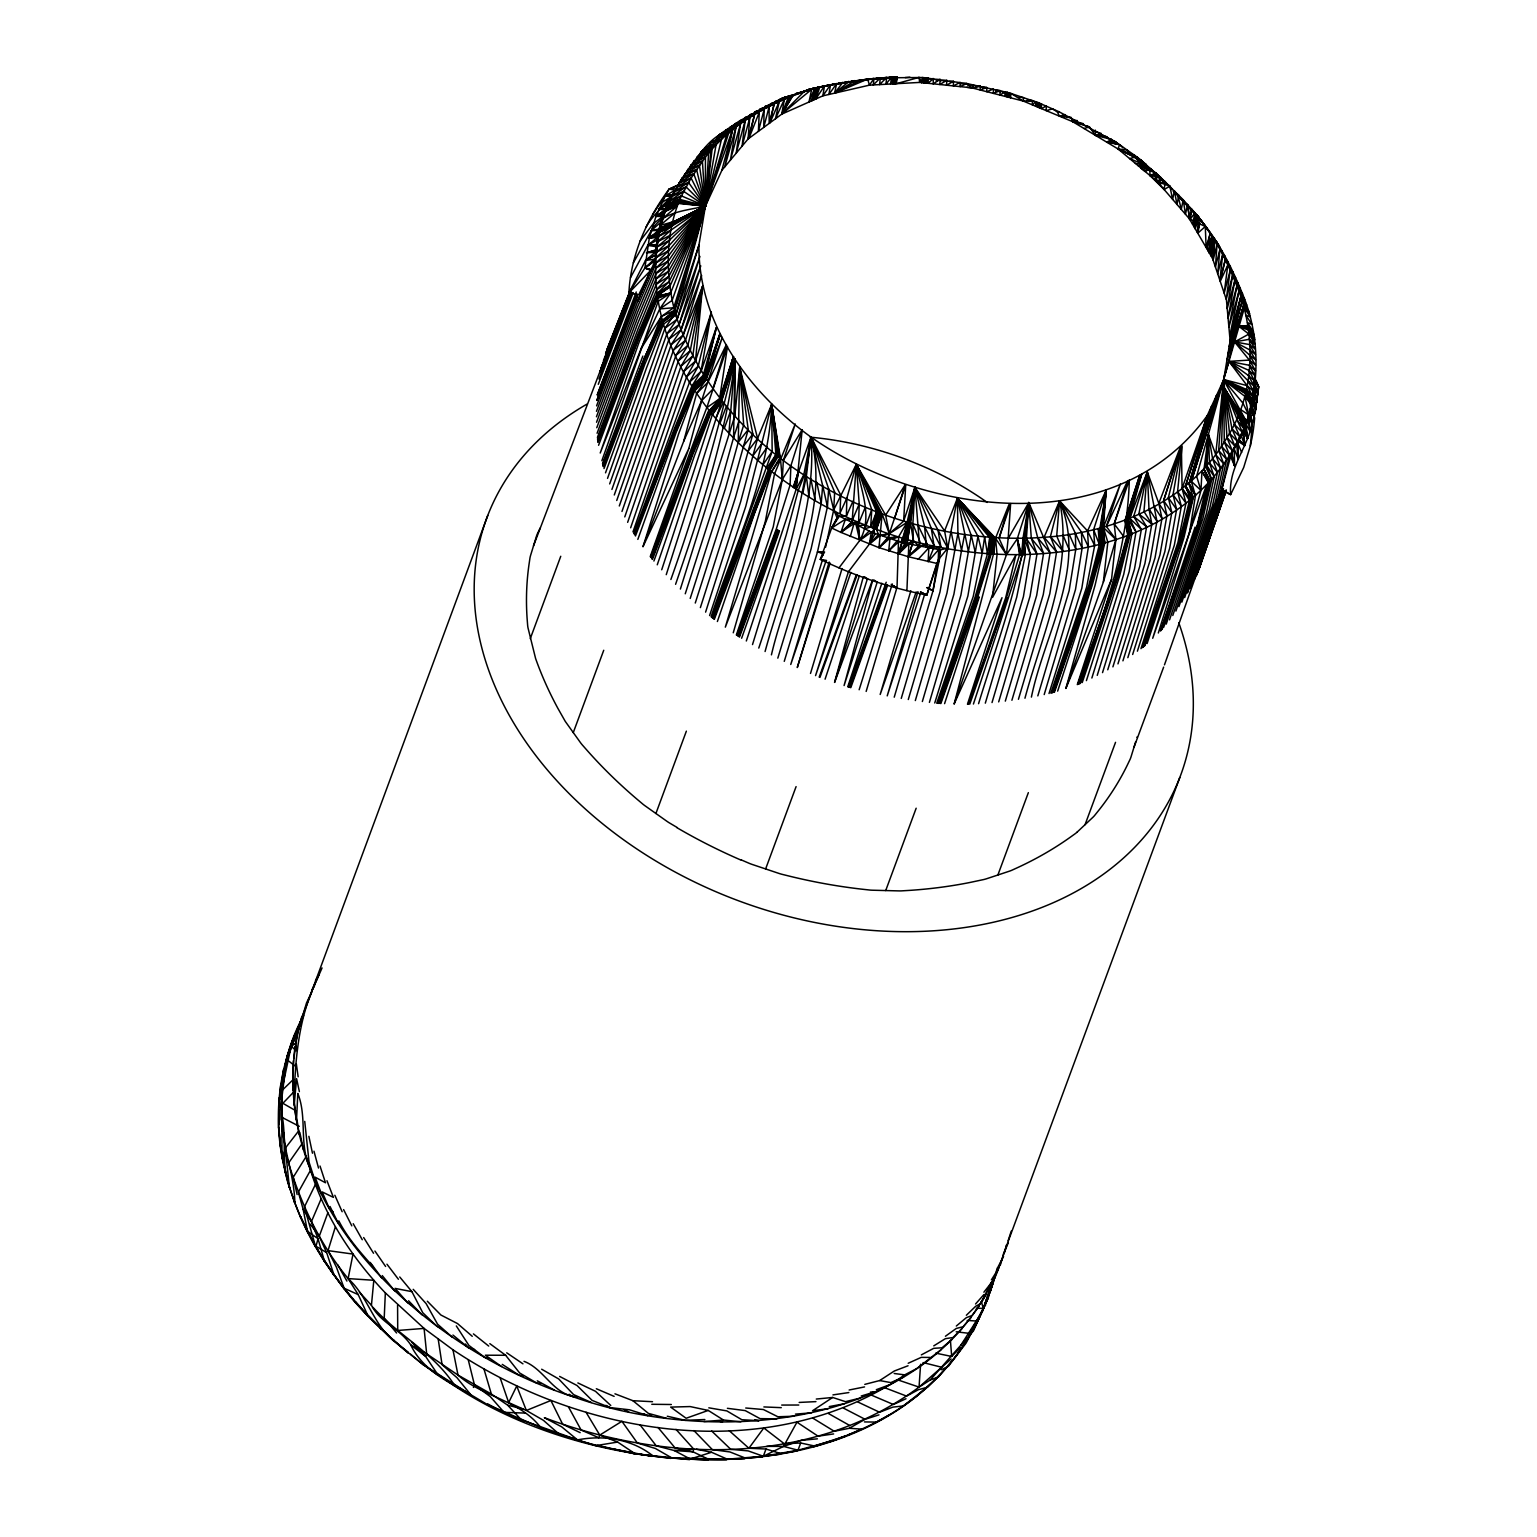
<?xml version="1.0" encoding="UTF-8"?>
<svg xmlns="http://www.w3.org/2000/svg" width="1537" height="1537" viewBox="0 0 1537 1537"><rect width="100%" height="100%" fill="white"/><g stroke="black" fill="none" stroke-linecap="round" stroke-linejoin="round"><path stroke-width="1.5" d="M1173.327 191.049L1178.841 195.237L1176.977 204.421L1174.383 190.684L1173.327 191.049L1202.434 222.289L1183.24 199.848L1160.493 177.274L1138.206 157.888L1116.093 142.211L1058.859 111.682L1038.051 102.576L1009.502 92.969L966.811 83.536L922.546 77.503L880.355 77.868L830.518 84.766L824.466 86.014L815.667 99.06L818.164 87.378C775.493 99.636 733.283 121.596 705.445 156.966L705.406 206.131L698.912 245.248L677.164 319.196L666.904 333.779L611.918 489.458M295.104 1043.7L291.146 1046.294L281.751 1090.713L281.982 1156.9L289.763 1188.235C280.944 1165.699 286.458 1141.069 282.481 1117.63C278.235 1088.83 285.824 1059.723 295.796 1032.845C276.449 1076.822 273.452 1126.986 285.632 1173.307L279.792 1141.991L282.443 1158.398L285.901 1147.351L298.562 1131.059M1195.229 228.859L1198.457 216.986C1217.515 240.521 1230.445 268.322 1240.897 296.545L1230.138 340.811L1223.644 379.927L1246.584 421.753C1190.157 565.462 1000.184 577.528 874.976 528.766C748.999 483.252 614.55 349.245 667.577 204.69L681.448 195.91L691.112 178.1L705.445 156.966L694.09 160.924L679.316 182.73L664.791 210.531L657.586 234.066L655.127 260.541L637.586 301.655L596.471 411.301M607.538 478.372L646.443 368.092L663.446 324.173L675.742 315.162C665.214 276.564 664.599 232.894 681.448 195.91L705.406 206.131L675.742 315.162C725.56 463.847 893.554 548.248 1044.084 537.297C1114.959 532.782 1190.368 501.485 1226.949 437.622C1253.654 396.412 1255.614 342.405 1240.897 296.545L1229.715 336.142L1238.976 291.261L1242.588 294.067C1258.957 333.068 1259.917 378.313 1247.717 418.583L1250.119 431.474C1243.183 452.781 1228.678 470.918 1230.637 494.645L1221.588 490.245L1230.599 456.489C1237.765 437.757 1260.09 412.992 1245.854 393.261L1223.644 379.927L1207.198 415.701L1182.087 488.516L1185.968 503.06L1177.899 542.599L1142.298 647.711M680.372 589.074L734.82 415.874L734.993 359.235L733.572 437.565L720.738 483.483L685.252 593.782M765.08 651.515C784.158 581.274 817.069 511.648 811.036 437.123C749.441 392.627 698.221 324.134 698.912 245.248L675.742 315.162M1122.836 147.706L1119.628 144.689L1106.698 142.134L1111.693 139.502L1095.381 135.333L1095.401 130.165M690.209 598.431L725.579 488.151L738.26 442.214L739.72 367.324L757.568 438.448L740.603 501.888L705.598 612.129M825.58 547.268L833.707 509.881L856.301 464.347L859.221 504.04L852.785 519.083L845.408 519.218L840.931 532.378L878.972 547.652L888.77 537.777L889.327 533.627L885.619 515.126L856.301 464.347L852.055 522.542L840.931 532.378L831.671 528.017L838.395 515.663L833.707 509.881L828.654 488.824L811.036 437.123C924.544 516.624 1116.189 541.6 1207.198 415.701L1185.488 486.115L1190.772 499.659L1179.897 541.158L1143.49 646.789M1000.184 1265.547L1003.603 1254.307C945.658 1426.797 721.794 1449.698 572.821 1396.672C418.506 1346.931 252.471 1193.615 301.886 1016.341M279.369 1132.961L280.253 1143.528L278.562 1127.159L279.081 1097.937L279.542 1099.589L280.406 1092.461M883.218 535.913L889.327 533.627L903.641 521.158L914.938 487.344L947.753 548.133L940.433 549.862L902.911 542.849L872.036 532.436L838.395 515.663L831.671 528.017L820.355 559.372C854.13 575.722 889.981 587.787 926.773 595.069L938.646 559.334L947.753 548.133L957.397 498.257L993.344 538.104L991.192 554.223L977.763 597.009L938.569 703.408L976.245 596.894L989.386 554.069L989.713 537.719L957.397 498.257L944.583 530.937L947.753 548.133L939.972 591.995L908.29 699.527M997.186 1268.044C938.05 1502.648 619.661 1496.077 454.26 1385.74L454.28 1384.895C433.53 1352.867 398.217 1335.269 372.972 1307.334M845.408 519.218L831.671 528.017L839.356 516.163L846.387 516.086L846.849 498.161L856.301 464.347L882.123 513.954L889.327 533.627L887.906 537.489L878.972 547.652L908.329 556.74L938.089 563.714L940.433 549.862L938.089 563.714L938.627 549.574L940.875 546.845L937.916 529.612M949.347 81.519L953.478 81.307L953.343 85.899L960.145 82.383L960.125 86.61L966.811 83.536L971.634 87.801L1023.315 101.077L1072.749 121.711L1089.426 126.899L1095.381 135.333L1107.236 136.889L1098.667 133.988M1184.662 597.586L1218.457 496.451L1226.66 459.429L1221.512 446.23L1223.644 379.927L1246.296 391.166L1252.501 400.83L1250.561 409.303L1254.211 416.969L1250.119 431.474L1246.007 424.154L1246.584 421.753L1224.586 388.534L1231.982 428.823L1237.458 441.465L1238.246 459.14L1234.211 448.862L1237.458 441.465L1229.523 433.242L1223.644 379.927L1246.219 391.628L1252.232 402.598L1250.695 408.804M1026.812 100.366L1035.938 101.788L1032.288 104.823L1032.461 100.616L1023.315 101.077L1023.45 97.599L1019.242 97.177M978.569 703.677C998.743 637.375 1024.545 572.206 1028.791 502.58L1050.098 552.724L1043.239 594.685L1011.903 700.257M906.907 590.65L908.828 544.002L913.381 540.851L912.882 523.906L914.938 487.344L944.583 530.937M922.354 701.525L953.92 594.147L961.528 550.419L957.916 533.339L957.397 498.257L994.074 538.142L993.44 554.357L954.17 703.888L1002.009 597.682L967.465 704.234M736.338 634.954L773.245 526.864L782.295 479.525L783.351 460.37L802.18 429.745L790.902 465.711L790.076 485.039L776.3 529.016L736.991 635.396M931.268 528.209L933.996 545.481L928.867 547.748L928.137 561.62L933.439 548.632L940.875 546.845L931.268 528.209L914.938 487.344L907.118 522.33L898.626 536.759L897.012 588.095L893.304 585.943M940.471 80.673L946.792 80.327L946.581 85.207L953.478 81.307M1035.938 101.788L1035.535 106.168L1036.649 102.038L1036.303 106.495L1038.051 102.576L1037.667 107.052L1038.762 102.845L1038.359 107.34L1039.723 103.248L1039.377 107.782L1041.51 104.016L1041.298 108.57L1046.313 106.091L1046.197 110.626L1052.595 108.858L1057.398 111.99L1059.473 116.159L1071.212 117.561L1072.749 121.711L1118.014 148.935L1142.106 161.058L1143.835 163.767M307.093 1158.033C320.138 1209.139 349.226 1254.96 385.345 1292.905L384.212 1318.093L396.584 1333.002M1169.561 619.834L1202.952 518.276L1211.694 479.736L1207.006 465.922L1208.447 434.702L1220.647 468.093L1212.578 505.327L1178.937 606.635M279.004 1109.945L278.965 1124.546M283.711 1132.442L289.321 1186.833L294.854 1203.125C294.22 1169.177 277.717 1137.073 282.251 1102.951C280.983 1073.306 288.264 1044.449 302.117 1018.224M293.24 1060.972L292.722 1090.156M1161.741 629.651L1198.111 524.194L1209.023 482.829L1201.953 471.263L1200.973 490.437L1189.542 532.321L1158.322 632.994M1251.925 402.444L1253.058 396.853L1246.565 389.457L1223.702 379.543L1244.355 308.015L1249.6 313.875L1243.74 305.191L1224.086 377.314L1228.947 361.387L1248.793 370.359L1254.807 381.118L1253.731 387.19L1257.074 402.098C1254.788 400.369 1250.119 362.674 1258.669 386.901L1254.211 416.969L1250.177 410.533L1250.811 407.977L1248.774 415.105L1244.912 396.373L1223.644 379.927L1191.29 481.292L1195.459 495.606L1189.542 532.321L1152.712 638.278L1183.951 537.566L1193.327 497.585L1188.773 483.598L1195.459 495.606L1189.215 483.214L1211.54 406.248L1185.488 486.115L1191.463 499.141L1180.378 540.774M903.641 521.158L905.716 484.981L889.327 533.627L880.49 535.126L869.327 544.156L848.443 571.802M926.446 79.232L933.439 78.598L933.132 83.824L940.125 79.424L939.837 84.516L946.792 80.327M689.844 169.301L697.356 156.716L708.615 152.893L705.406 206.131L674.609 311.723L662.274 320.599L643.619 359.658L602.831 464.923M908.828 544.002L898.492 553.935L904.928 543.329L914.938 487.344L924.602 526.711L926.523 547.364L933.996 545.481L924.602 526.711M720.795 133.623L732.573 129.627L705.406 206.131L668.941 250.493L656.184 262.75L650.766 270.339L638.72 294.797L628.902 292.856L644.887 268.014L649.344 237.947L658.528 230.473L664.983 211.53L678.028 203.441L705.406 206.131L721.852 170.357L732.573 129.627C715.32 133.085 702.601 148.436 694.167 162.98M871.767 509.65L864.812 528.786L870.672 526.999L871.767 509.65L856.301 464.347L881.412 513.704L876.436 529.304L878.53 534.569L869.327 544.156L871.345 532.148L859.759 540.448L838.971 567.883M1079.819 683.658L1116.573 577.605L1128.331 535.376L1125.641 520.063L1139.762 475.279L1125.026 520.274L1127.716 535.606L1115.958 577.854L1077.937 684.388C1102.567 618.22 1127.562 551.264 1129.311 479.928L1114.191 523.867L1115.9 539.525L1111.52 579.372L1077.283 684.618M992.018 702.563L1023.411 596.721L1030.386 554.492L1026.428 538.68L1028.791 502.58L1008.157 538.565L1006.466 554.703L954.17 703.888M784.254 661.352L817.453 552.033L827.444 506.672L828.654 488.824M652.13 1456.365L633.84 1452.888L617.643 1442.071L595.78 1445.645L577.509 1439.881L561.677 1426.836L544.367 1417.69C664.407 1462.84 812.228 1466.586 919.049 1387.104L920.605 1364.26M1171.732 189.512L1165.2 181.712L1159.647 184.325L1160.493 177.274L1155.709 172.912L1145.468 167.053L1138.245 165.785L1145.891 164.286L1148.619 168.474M976.994 596.952L990.443 554.165L991.596 537.95L957.397 498.257L968.425 551.437L960.913 595.088L929.405 702.39M1008.157 538.565L1010.635 503.56L999.031 538.334L1006.466 554.703L1017.263 538.795L1028.791 502.58L1037.725 537.873L1043.565 553.397L1036.668 595.453L1005.313 701.122M1198.457 216.986L1197.361 232.49L1200.359 219.637C1218.822 241.693 1231.848 267.553 1242.588 294.067L1236.939 285.997L1228.063 318.025L1234.807 280.733L1238.073 283.231L1232.578 275.488L1226.238 299.273L1230.234 270.262L1233.154 272.452L1227.794 265.056L1220.244 281.348L1225.258 259.849L1227.794 261.751L1222.626 254.681L1217.707 273.797L1219.878 249.513L1222.03 251.088L1217.035 244.345L1213.135 260.137L1214.826 240.444L1218.918 245.555L1213.538 238.216L1209.446 253.163L1214.019 238.984L1218.438 244.767M1181.857 602.139L1215.575 500.908L1223.702 463.79L1218.649 450.456L1223.644 379.927L1246.104 392.185L1252.136 403.078L1246.219 391.628M728.941 432.858L734.993 359.235L721.295 400.888L712.303 414.759L661.717 569.766M995.938 91.144L1005.179 91.836L1004.833 96.331L1007.446 92.393L1002.816 92.412M1111.52 579.372L1065.871 688.403L1095.189 584.771L1104.719 543.214L1103.355 527.441L1106.179 490.207L1087.562 530.957L1088.407 546.865L1081.837 588.191L1049.022 693.533M721.852 170.357L748.096 138.945L749.71 118.061L739.777 120.77L722.102 132.701L735.973 127.225L730.402 160.04L740.469 124.094L730.248 126.995L745.061 121.039L742.121 145.938L749.71 118.061L734.974 123.844L745.061 121.039L736.185 153.085L740.469 124.094L725.598 130.222L735.973 127.225L724.772 166.822L732.573 129.627L720.123 134.142L731.324 130.511L719.643 134.507L730.651 131.01L719.162 134.891L730.19 131.375L718.701 135.294L729.729 131.759L718.259 135.698L716.146 139.829M279.542 1099.589L280.81 1083.604L281.271 1085.314L283.538 1073.614M777.818 658.143L811.113 548.786L821.238 503.387L822.66 485.577L811.036 437.123L793.092 487.171M1174.383 190.684L1172.654 199.407L1169.83 186.169L1163.682 181.885L1160.493 177.274L1158.744 177.37L1155.709 172.912L1148.101 170.031L1145.027 171.414L1145.007 165.035L1134.44 157.312L1129.58 158.561L1145.007 165.035L1149.849 169.089L1150.003 175.564L1164.143 189.531L1169.83 186.169L1172.155 189.435M718.259 135.698L729.287 132.124L716.127 137.677L728.845 132.528L705.406 206.131L669.287 245.382L644.887 268.014L650.766 270.339L628.902 292.856C630.785 255.046 646.731 219.33 669.037 189.185L678.278 184.959L682.063 178.254L696.549 169.493L705.406 206.131L674.32 310.551L662.274 320.599L643.945 360.888L603.176 466.153M758.778 648.076C781.833 579.103 802.487 509.4 811.036 437.123L840.739 495.125L840.028 513.012L846.849 498.161M1122.932 660.833L1155.036 557.739L1161.972 518.43L1158.821 503.406L1147.313 471.936L1143.97 511.456L1151.828 524.04L1144.911 563.579L1112.903 666.866M675.588 584.31C700.795 510.534 726.04 436.873 734.993 359.235L666.251 574.665M991.941 554.281L994.074 538.142M1140.973 648.652L1174.345 545.116L1181.338 506.288L1177.592 491.648L1182.087 445.961M991.192 554.223L992.614 538.046L957.397 498.257L971.269 535.395L975.303 552.379L967.887 595.953L934.746 703.005M1007.446 92.393L1007.042 96.889L1008.061 92.566L1008.368 97.234L1009.502 92.969L1010.558 97.792L1010.943 93.411L1023.315 101.077M802.18 429.745L796.185 489.169L746.31 640.987M1246.104 392.185L1252.021 403.655L1245.988 392.723L1223.644 379.927L1224.278 441.945L1229.523 455.01L1221.838 489.266L1230.637 494.645L1243.702 467.479L1250.33 445.884L1252.328 424.27L1250.177 410.533L1251.618 405.307L1245.7 393.799L1223.644 379.927L1196.631 476.278L1200.973 490.437L1191.29 481.292L1216.747 394.913L1189.215 483.214M771.42 654.858C788.02 583.733 830.191 512.167 811.036 437.123L803.832 474.741L796.185 489.169M411.878 1342.397L425.576 1356.364L438.333 1375.404L422.982 1364.51L470.725 1394.674C447.997 1382.013 422.387 1369.678 410.763 1344.933C400.139 1328.775 380.388 1322.838 371.435 1305.297L373.818 1280.283L348.111 1278.592C317.218 1241.108 297.39 1196.189 284.672 1149.676M1008.368 97.234L1008.791 92.758M734.82 415.874L739.72 367.324L752.861 434.03L735.512 497.354L700.372 607.615M899.03 541.524L888.693 550.918L890.019 538.2L898.626 536.759L892.594 539.064M293.74 1058.532L294.97 1046.659M711.074 616.798C733.86 547.057 768.75 478.987 771.67 404.365L757.568 438.448L747.885 451.398M1250.119 431.474L1248.697 414.875L1242.876 403.059L1223.644 379.927L1215.69 454.625L1223.702 463.79M1057.648 691.131L1092.019 585.808L1104.066 543.426L1102.087 527.806L1106.179 490.207L1093.614 529.708L1094.671 545.577L1086.621 587.172L1050.808 693.149M1134.44 157.312L1134.709 155.371L1118.014 148.935L1119.628 144.689M904.928 543.329L914.938 487.344L910.615 523.348L913.381 540.851L908.329 556.74L919.606 546.019L914.938 487.344L907.214 543.714L898.492 553.935L907.118 522.33L889.327 533.627M1103.355 582.081L1107.831 542.196L1103.355 527.441L1120.358 483.905L1106.371 526.442L1115.9 539.525L1103.355 582.081L1065.871 688.403M281.233 1119.935L281.002 1105.237L284.729 1074.132L283.48 1076.38L287.457 1060.069L294.893 1065.833M802.852 493.089L806.368 476.239L811.036 437.123L834.668 492.013L833.707 509.881L837.454 518.68M1230.138 340.811L1226.43 299.849L1212.635 258.639L1214.826 240.444L1219.763 247.054L1217.035 244.345L1215.46 267.035L1219.878 249.513L1224.97 256.41L1222.626 254.681L1219.917 280.387L1225.258 259.849L1230.522 267.092L1227.794 265.056L1224.182 293.125L1230.234 270.262L1235.671 277.832L1232.578 275.488L1227.218 308.61L1234.807 280.733L1240.378 288.649L1236.939 285.997L1228.908 327.208L1238.976 291.261L1244.682 299.504L1240.897 296.545L1229.177 346.574L1242.338 300.56L1246.661 304.96L1240.897 296.545M1251.733 403.021L1254.211 416.969L1251.08 407.074L1253.097 393.165L1255.806 409.572L1251.733 403.021L1253.75 391.628L1247.775 380.542L1228.947 361.387L1249.37 360.081L1255.518 365.191L1249.485 354.932L1234.576 341.906L1248.889 334.086L1254.615 339.581L1253.347 344.077M1254.922 374.356L1255.402 370.532L1249.37 360.081L1234.576 341.906L1249.197 339.312L1254.903 343.692L1248.889 334.086L1239.033 326.478L1248.063 325.498L1253.443 331.915L1247.487 322.674L1251.848 324.345L1245.931 315.335L1250.234 316.795L1244.355 308.015M938.089 563.714L939.856 549.785M985.313 703.158L1016.706 597.221L1025.333 554.819L1024.238 538.815L1028.791 502.58L1031.308 538.353L1036.995 553.992L1030.059 596.125L998.685 701.89M999.031 538.334L1009.367 503.636L995.515 538.219L993.44 554.357L994.785 538.2L957.397 498.257L977.955 536.317L982.201 553.224L973.209 596.567L936.725 703.235M487.748 515.51L311.435 992.133C297.179 1027.677 294.873 1067.043 293.932 1104.969M990.443 554.165L992.614 538.046M1255.076 413.587L1258.669 386.901L1254.423 378.621M989.386 554.069L991.596 537.95M397.583 1305.163L397.718 1330.466L424.078 1328.41L452.973 1349.793L458.007 1375.096C482.58 1396.979 519.698 1399.996 540.717 1427.527L487.536 1404.664L522.484 1421.072L507.671 1405.183L491.36 1394.04L458.007 1375.096L426.671 1353.828L410.763 1344.933L425.576 1356.364L426.671 1353.828L424.078 1328.41L385.345 1292.905M937.801 703.331L975.188 596.798L987.446 553.839L989.713 537.719M1253.731 387.19L1258.034 394.529L1254.058 383.635L1255.153 375.835L1249.139 365.23L1228.947 361.387L1247.103 385.614L1253.058 396.853L1252.079 400.811L1255.806 409.572L1252.943 394.471L1254.346 386.383L1248.332 375.451L1228.947 361.387M630.65 527.787L683.773 371.531L692.803 355.873L702.62 286.209L683.254 334.989L673.513 350.033L619.296 505.98M1090.021 586.385L1102.087 543.964L1100.799 528.152L1106.179 490.207L1102.721 527.633L1104.719 543.214L1102.087 527.806M281.271 1085.314L283.538 1069.541L283.98 1071.27L289.897 1048.522M1141.876 162.768L1140.704 159.848L1138.11 159.137L1138.898 162.48L1137.322 159.637L1138.206 157.888L1129.253 153.489L1127.159 150.03L1118.014 148.935L1140.704 159.848L1140.281 161.174L1142.106 161.058L1145.891 164.286L1144.7 165.131M982.201 553.224L984.641 537.124L957.397 498.257L995.515 538.219L1006.466 554.703M910.615 523.348L906.715 543.637L898.492 553.935L908.559 522.772L901.431 542.407M1118.014 148.935L1157.38 181.693L1189.331 218.734L1195.267 221.828L1196.401 214.411L1199.263 218.523L1196.766 214.853L1195.267 221.828L1205.296 226.496L1214.998 239.734L1212.097 236.006L1206.776 248.591L1210.215 233.355L1206.122 247.476L1205.296 226.496L1197.803 233.221L1199.667 223.96M670.881 579.507C696.664 507.248 717.472 433.722 734.993 359.235M1164.143 189.531L1165.2 181.712L1155.92 174.987L1150.003 175.564L1155.709 172.912L1153.73 172.893M893.324 77.772L897.301 76.85L896.34 83.69L919.03 77.407L921.739 82.652L922.546 77.503M1189.869 219.657L1191.79 209.205L1178.014 195.718L1181.261 209.378L1183.24 199.848L1185.488 214.296L1187.544 204.498L1189.638 219.272L1187.544 204.498M1257.074 402.098L1253.558 389.053L1254.807 381.118L1248.332 375.451M795.628 488.843L798.452 471.052L793.707 487.594M901.258 698.413L932.997 590.784L937.551 562.35M1018.435 699.297L1049.79 593.82L1056.572 551.975L1044.084 537.297L1059.589 500.908L1075.324 533.185L1075.804 549.17L1069.137 590.708L1037.821 695.896M1056.572 551.975L1050.405 536.644L1059.589 500.908L1081.452 532.109L1082.125 548.056L1075.497 589.497L1044.199 694.57M1028.791 502.58L1022.931 538.872L1021.721 555.011L1017.263 538.795L1019.492 555.03L1006.428 597.778M1094.671 545.577L1087.562 530.957L1059.589 500.908C1087.773 566.173 1044.334 633.801 1031.404 697.106M975.303 552.379L977.955 536.317M1141.146 168.186L1143.47 166.342L1148.523 169.819L1150.848 168.57L1150.541 170.434L1145.296 168.052L1141.146 168.186L1145.027 171.414M1090.694 586.193L1052.442 692.745L1089.349 586.558L1101.145 544.175L1099.896 528.363L1106.179 490.207L1101.453 527.979L1102.759 543.791L1090.694 586.193L1053.786 692.38M890.326 77.676L894.438 76.888L893.285 83.863L895.86 76.85L891.364 77.811M893.996 83.824L895.149 76.869M1244.509 429.034L1245.758 424.404L1240.032 412.3M991.403 1285.201L988.329 1297.766L973.517 1330.811L930.154 1380.034L919.049 1387.104L897.685 1379.842C762.563 1466.106 580.736 1435.481 452.973 1349.793M1086.409 680.622L1119.57 576.279L1130.079 534.665L1127.428 519.352L1141.607 474.453L1129.714 518.315L1136.016 531.898L1129.138 571.764L1097.245 675.358M1117.956 663.888L1150.022 560.698L1156.938 521.274L1147.313 471.936L1133.672 516.47L1141.357 529.362L1134.479 569.113L1102.529 672.61M632.975 531.917L686.616 376.872L695.454 361.061L711.343 312.261L701.026 371.378L691.823 386.229L674.551 428.266L634.339 534.261M1138.859 514.011L1151.828 524.04L1148.984 508.843L1147.313 471.936L1138.859 514.011L1146.621 526.749L1139.743 566.385L1107.754 669.786M957.916 533.339L946.946 593.109L915.322 700.565M1214.019 238.984L1211.041 255.891L1214.826 240.444M1137.399 651.188L1169.638 548.402L1176.612 509.439L1173.019 494.683L1181.415 446.767L1182.087 488.516L1189.484 500.582L1179.206 541.677L1142.99 647.173M968.425 551.437L971.269 535.395M1143.47 166.342L1145.007 165.035L1139.647 160.828L1140.704 159.848M1166.929 515.51L1158.821 503.406L1180.109 447.728L1163.624 500.582L1166.929 515.51L1159.993 554.703L1127.831 657.682M1171.809 512.513L1163.624 500.582L1180.954 447.113L1168.351 497.661L1171.809 512.513L1164.854 551.591L1132.654 654.474M933.439 548.632L933.996 545.481L930.846 548.094M1253.52 390.898L1254.346 386.383L1247.775 380.542M873.4 532.993L879.298 512.878L856.301 464.347C860.22 489.035 873.554 516.566 859.759 540.448L855.975 524.405L859.241 522.004L865.465 506.883M908.329 556.74L919.03 545.923L913.381 540.851L908.329 556.74L921.22 546.288L927.138 544.021L917.954 525.135M627.653 522.349L681.045 366.171L690.267 350.667L702.62 286.209L685.502 340.234L675.915 355.431L621.985 511.456M961.528 550.419L964.602 534.415M410.629 1354.251L422.982 1364.51L394.068 1341.205L367.612 1315.038L358.217 1294.615L348.111 1278.592L353.01 1254.077L328.015 1250.618L335.393 1226.814M794.994 488.42L798.452 471.052L794.341 488.017M1141.607 474.453L1127.927 519.141L1131.924 533.819L1123.72 574.338L1091.866 678.028M1253.885 385.633L1254.807 381.118L1254.058 383.635M926.677 587.653L932.997 590.784L939.587 558.469M1196.766 214.853L1204.816 225.593L1198.034 216.448L1197.035 222.692M988.81 1292.636L990.328 1291.522L995.092 1276.171L983.238 1308.371L968.733 1335.864M468.228 1359.707L474.453 1384.875L490.322 1396.633L504.828 1413.195L487.652 1403.857M869.173 531.053L859.759 540.448L858.472 525.692L859.221 504.04M283.98 1071.27L287.227 1055.746L301.386 1019.742L291.876 1042.278L287.669 1057.514L287.227 1055.746M1189.734 218.965L1191.79 209.205L1196.401 214.411L1192.539 224.248L1194.979 212.798L1190.214 219.215M1209.023 482.829L1204.009 469.323L1208.447 434.702L1209.465 462.829L1214.211 476.566L1206.257 514.011L1172.789 615.492M747.635 139.291L781.737 114.141L803.87 91.874L795.666 93.738L811.69 89.3L808.981 102.038L814.706 88.301L781.507 98.618L739.777 120.77L754.436 115.16L748.942 138.33L759.24 112.316L749.614 114.852L764.12 109.569L763.735 127.417L769.076 106.879L754.648 111.99L764.12 109.569L758.394 131.356L759.24 112.316L744.657 117.773L754.436 115.16L748.096 138.945M1004.833 1252.079L1006.312 1245.162M1211.694 479.736L1205.911 467.286L1208.447 434.702L1212.616 458.756L1217.477 472.359L1209.465 509.708L1175.92 611.092M1250.33 445.884L1251.906 438.487A323.231 237.159 20.3 0 0 1254.653 417.718M807.501 89.857L815.974 87.936L813.284 100.116L817.261 87.59L814.591 99.521L818.164 87.378L806.848 90.068L815.34 88.109L812.554 100.443L815.974 87.936L808.827 89.492L824.466 86.014L822.871 95.851L781.737 114.141L784.389 99.271L770.21 103.92L788.347 97.427L781.737 114.141L811.69 89.3M856.301 464.347L878.338 512.493L872.516 527.806L876.551 511.725L856.301 464.347L880.009 513.166L876.436 529.304L882.123 513.954L878.972 547.652L890.019 538.2M803.736 91.086L814.706 88.301L811.901 100.731L815.34 88.109M1239.859 412.838L1245.585 424.961L1224.586 388.534L1243.99 428.592L1241.454 435.432L1242.242 432.166L1224.586 388.534L1244.951 426.556L1243.567 431.321L1244.778 445.557L1239.206 439.813L1239.917 436.835L1234.365 424.346L1224.586 388.534L1245.758 424.404M728.845 132.528L710.613 142.845L721.449 139.464L705.406 206.131L673.706 307.727L661.352 316.488L641.198 348.438L600.218 453.012L639.565 340.791L657.509 298.447L670.593 293.067L705.406 206.131L726.79 134.449L710.613 142.845L708.615 146.995M709.594 615.549L745.772 506.365L771.67 404.365L780.45 458.295L782.295 479.525L725.33 627.154L771.497 471.878L779.855 457.853L771.67 404.365L772.17 451.436L711.881 617.471M1217.342 243.038L1212.482 236.544L1209.1 252.587L1213.212 237.659L1217.707 243.614M1209.446 253.163L1213.212 237.659M633.84 533.435L689.537 382.175L698.182 366.229L711.343 312.261M1244.298 429.572L1245.181 426.018L1239.456 413.856L1224.586 388.534L1244.951 426.556M624.771 516.912L678.432 360.811L687.827 345.46L702.62 286.209L695.454 361.061L683.773 371.531M675.396 429.668L693.149 388.515L704.061 376.757L716.396 327.419L701.026 371.378L689.537 382.175M890.48 77.83L894.438 76.888L892.67 83.882L893.823 76.927L889.616 77.542M1201.569 221.194L1197.63 215.91L1194.48 227.534M1193.73 226.285L1194.902 221.674M960.913 1345.144L982.739 1310.869L988.291 1294.692M909.27 522.983L903.737 543.061M721.449 139.464L705.099 148.032L716.108 144.478L705.406 206.131L671.515 226.285L657.144 237.563L649.344 237.947L655.972 216.352L665.329 195.775L669.037 189.185L678.278 184.959M1101.145 544.175L1098.206 528.728L1099.397 544.559L1088.407 586.788L1051.769 692.918M630.497 277.678L647.769 245.344L656.318 244.767L658.508 236.41L670.958 230.127L705.406 206.131L712.169 148.455L701.026 152.125L698.009 158.273M1197.688 524.636L1208.601 483.252L1201.953 471.263M905.831 539.007L910 523.176M1198.514 523.752L1209.427 482.407L1204.009 469.323L1210.541 481.158L1200.397 521.485L1166.218 624.118M1231.982 428.823L1239.917 436.835L1239.014 440.178L1244.778 445.557L1243.01 432.397L1244.624 427.267L1238.937 415.086M1254.807 381.118L1254.038 384.039L1258.034 394.529L1254.346 379.581L1258.669 386.901M1253.52 389.476L1254.346 386.383L1253.558 389.053M1234.365 424.346L1242.242 432.166L1241.3 435.759L1244.778 445.557L1238.284 441.503L1239.917 436.835L1236.824 444.251M1247.717 418.583L1248.697 414.875L1240.839 409.726M301.367 1018.82L311.627 992.287L306.535 1002.873L297.678 1032.595L295.469 1044.219L297.102 1049.406M688.826 448.497L701.66 400.619L722.275 337.468L705.963 379.735L696.588 393.549L683.677 441.33L643.023 546.615L688.826 448.497L650.228 556.625M1154.94 179.675L1155.843 174.046L1150.003 175.564L1160.493 177.274M1040.895 106.264L1041.51 104.016M748.231 429.553L738.26 442.214L743.697 425.038L739.72 367.324L748.231 429.553L730.498 492.781L695.262 603.042M875.706 529.035L880.009 513.166L869.327 544.156L875.245 533.608M872.44 580.237L834.591 682.39L863.237 577.086M872.651 580.314L844.082 685.56L877.3 581.87M597.643 1445.356L633.321 1453.56L671.535 1457.748L727.289 1459.189L763.332 1456.25L783.543 1446.394L796.954 1422.186L818.087 1436.192L833.63 1433.925M703.235 375.297L716.396 327.419L704.522 377.526L693.494 389.092L675.78 430.245L634.685 534.838L675.05 429.073L692.668 387.727L703.235 375.297L691.823 386.229M706.751 407.689L719.623 398.755L727.501 346.421L706.751 407.689L650.67 557.182L709.133 410.975L719.623 398.755L733.456 356.622L721.295 400.888L710.843 413.088L694.455 455.644L657.26 564.809M1212.482 236.544L1208.389 251.376L1212.097 236.006L1218.072 244.191L1213.538 238.216M1253.155 341.848L1254.423 337.218L1248.428 327.804L1239.033 326.478L1248.62 330.09L1254.519 338.044L1253.231 342.636M1115.324 578.085L1127.082 535.837M1131.924 533.819L1127.428 519.352L1140.992 474.722L1126.237 519.833L1128.965 535.126L1117.188 577.355L1080.338 683.427M1128.965 535.126L1125.641 520.063L1140.992 474.722L1126.832 519.602L1129.561 534.876L1117.706 577.124L1082.221 682.562M1253.058 396.853L1252.194 399.927L1255.806 409.572L1252.886 394.932M850.288 536.528L854.034 523.483L859.241 522.004L857.934 525.443L859.759 540.448M710.843 413.088L720.872 400.35L733.456 356.622L720.027 399.293L710.017 412.089L692.591 453.492L652.399 559.334M733.264 632.783L765.349 521.274L774.494 474.011L795.244 423.981L783.351 460.37M1252.943 394.471L1253.75 391.628L1247.103 385.614L1223.702 379.543M1198.034 216.448L1194.864 228.206L1197.208 215.372L1201.108 220.656L1197.63 215.91M910.865 590.784L880.182 694.474L916.186 591.899M917.935 591.63L887.214 695.877L920.529 593.244M894.227 697.183L924.678 594.07M1137.073 159.272L1137.611 157.446L1131.366 154.68M866.157 691.419L896.936 587.576M1024.948 698.24C1042.067 634.109 1073.479 568.844 1059.589 500.908L1056.707 535.913L1063.028 551.13L1050.405 536.644M1195.267 221.828L1197.208 215.372L1209.907 232.663M653.897 561.024L692.976 453.972L710.459 412.627L720.43 399.831L733.456 356.622M810.499 673.437L842.045 568.536M822.468 559.775L790.748 664.484L825.888 561.408M829.192 561.985L797.28 667.538L830.172 563.08M540.121 528.113L537.354 533.877A49.453 36.292 20.3 0 0 536.509 536.067L530.515 555.645A49.453 36.292 20.3 0 0 529.977 557.931L529.035 564.31A443.77 325.594 20.3 0 0 527.133 618.815L527.652 625.444A48.185 35.351 20.3 0 0 528.017 627.903L535.606 658.528A443.059 325.095 20.3 0 0 557.835 708.269L565.27 721.391L580.506 742.678A47.647 34.967 20.3 0 0 582.292 744.926L587.557 750.901A443.309 325.268 20.3 0 0 610.765 775.263A444.404 326.075 20.3 0 0 636.087 798.414L643.004 804.254A47.705 35.005 20.3 0 0 644.848 805.657L666.981 821.334A49.837 36.561 20.3 0 0 668.922 822.622L676.991 827.406M878.338 512.493L873.516 528.209L879.298 512.878M1135.612 741.929L1130.982 757.011A49.472 36.312 20.3 0 1 1130.156 759.201L1127.389 764.965A443.751 325.594 20.3 0 1 1098.648 810.46L1094.555 815.551A48.819 35.831 20.3 0 1 1092.884 817.319L1077.226 832.017M1246.661 422.06L1248.697 414.875L1246.007 424.154L1247.602 438.564L1243.567 431.321M752.515 644.579L786.195 535.01L798.241 490.399L804.37 475.067M676.011 1429.391L693.763 1449.141L692.956 1451.793L674.205 1450.525L656.241 1445.837L639.949 1424.741M1227.006 359.696L1243.74 305.191L1227.871 354.471L1242.338 300.56L1249.293 312.664M859.145 689.748L892.305 583.964M643.023 546.615L678.528 434.164L694.628 390.801L705.579 379.197L720.334 334.144L705.963 379.735L694.628 390.801M1191.29 481.292L1222.549 382.31M848.558 571.399L815.551 675.627L850.845 572.379M834.591 682.39L867.483 578.584M894.63 518.142L905.197 484.77L885.619 515.126M920.413 591.995L926.773 595.069L937.243 562.177M874.976 528.766L880.009 513.166M1037.341 104.785L1038.051 102.576M944.583 703.639L979.28 597.086M847.752 686.789L881.815 583.311M1008.099 1240.762L1011.269 1231.099M733.572 437.565L739.22 420.485M825.081 679.2L859.394 575.741M1147.082 643.561L1181.78 539.583L1192.866 497.988L1185.488 486.115L1191.943 498.776M1160.493 630.958L1195.114 527.076M1221.243 491.917L1187.371 592.975L1221.838 489.266M1223.51 488.612L1189.965 588.306L1223.029 490.553M973.421 704.023L1022.451 554.991L1022.931 538.872L1023.066 554.972M720.334 334.144L705.214 378.64L694.244 390.244L676.549 431.397L637.836 539.391M1194.845 578.815L1224.566 491.071M1163.643 627.365L1199.225 522.926M1225.431 490.668L1196.612 575.165L1225.335 491.533M983.488 1308.083L978.569 1319.149L982.297 1310.427M717.376 621.524L754.436 513.512L770.902 471.417M287.669 1057.514L300.772 1022.816M1144.431 646.001L1180.858 540.39M1144.892 645.598L1181.338 539.987L1192.405 498.391L1185.488 486.115L1193.327 497.585M1162.145 629.19L1198.898 523.31L1210.215 481.523L1204.009 469.323L1209.83 481.965M1225.143 490.841L1204.566 550.842L1225.412 490.918M1197.823 572.533L1226.161 490.706M1226.161 490.207L1199.283 568.19L1225.757 491.84M988.041 1294.884L984.16 1306.066L985.659 1304.99M988.848 1295.268L993.498 1281.82M1054.459 692.169L1091.366 586M1079.205 683.907L1115.958 577.854M1226.123 490.111L1164.47 664.868M614.281 494.991L668.998 339.216L679.085 324.48L700.776 265.824L681.122 329.744L671.208 344.634L616.74 500.486M815.667 99.06L819.874 87.013M1198.111 524.194L1160.915 630.535L1197.265 525.058L1206.468 485.25L1189.542 532.321M601.87 460.735L658.124 301.367L670.593 293.067L659.738 308.937L641.198 348.438M609.67 483.924L664.906 328.322L675.108 313.375L662.793 322.309L644.944 363.885L605.52 472.82M932.921 548.536L933.996 545.481M741.622 638.239L779.432 531.053M925.985 547.268L927.138 544.021L919.606 546.019M969.732 704.215L1007.177 597.778L968.233 704.234L1005.678 597.778L1015.88 554.953L992.479 597.451L997.071 554.454L995.515 538.219M919.03 545.923L920.26 542.484L912.882 523.906M940.106 703.504L977.763 597.009M940.875 703.543L978.531 597.048M311.435 992.133L322.059 967.945M848.501 687.02L886.215 582.235M849.269 687.25L886.177 584.694M850.019 687.481L886.926 584.925M850.787 687.692L887.675 585.136M724.427 428.093L730.517 411.224M819.183 677.145L856.34 574.588M819.932 677.414L857.07 574.876M328.015 1250.618L336.449 1267.199L344.538 1289.409L324.48 1261.493L315.373 1245.911L300.503 1216.612L300.906 1217.938L294.432 1201.761C316.161 1262.377 359.927 1311.849 408.208 1353.117L408.093 1352.157C380.023 1329.774 353.76 1304.279 333.779 1274.423L326.824 1253.058L319.254 1236.248L327.842 1212.866M533.512 545.846L630.132 292.376M597.086 433.261L637.759 323.366L656.126 278.793L668.576 265.978L705.406 206.131L711.055 149.819L697.356 156.716L712.169 148.455L699.892 153.546L697.721 157.831M530.284 638.643L560.755 556.279M308.322 1232.885L315.738 1247.16L318.044 1238.688L311.377 1221.704L303.173 1209.369L298.351 1192.155L310.493 1170.31M702.909 212.894L705.406 206.131L702.39 161.097L690.939 165.189L686.693 173.585M573.263 732.63L603.734 650.266M655.915 813.496L686.367 731.151M737.645 635.818L776.934 529.458M738.298 636.241L777.568 529.881M738.951 636.664L778.222 530.303M739.508 637.01L778.875 530.707M765.618 868.962L796.089 786.617M885.715 890.557L916.167 808.212M797.031 1450.89L780.873 1453.618L766.002 1449.026L763.332 1456.25L748.135 1450.89L730.747 1449.314L711.727 1431.062M741.334 859.932L749.422 863.41A47.935 35.178 20.3 0 0 752.419 864.524L778.836 873.381A47.935 35.178 20.3 0 0 781.891 874.284L790.287 876.359A443.77 325.613 20.3 0 0 860.835 889.058L870.038 890.077A49.837 36.561 20.3 0 0 872.344 890.211L899.068 890.903A47.705 35.005 20.3 0 0 901.335 890.884L910.211 890.346A444.078 325.844 20.3 0 0 950.25 885.946A440.274 323.039 20.3 0 0 969.693 882.526L983.718 879.548A50.337 36.946 20.3 0 0 986.408 878.799L997.878 875.014L1028.349 792.65M844.62 1436.23L814.725 1446.048L800.681 1442.993L798.01 1450.217L763.332 1456.25L779.951 1454.29M1085.064 824.677L1115.535 742.333M1133.999 747.232L1163.643 667.096M1179.763 777.568L1003.45 1254.192L1008.214 1242.972M596.759 427.747L637.548 317.909L656.03 273.413L668.576 260.81L705.406 206.131L699.412 165.266L687.865 169.493L682.582 180.021M712.476 617.951L768.327 469.381L775.954 454.683L771.67 404.365L779.278 457.411M713.091 618.412L769.115 470.034L777.376 455.893L771.67 404.365L778.702 456.969M713.706 618.873L753.207 512.609M714.321 619.334L770.287 470.975L752.611 512.148M596.452 416.777L637.452 307.054L656.184 262.75L668.71 255.642L705.406 206.131L693.783 173.777L682.063 178.254L677.951 185.823M596.548 422.252L637.452 312.472L656.049 268.072L668.71 255.642M597.393 437.469L638.086 328.841L656.337 284.172L668.653 271.184L705.406 206.131L691.112 178.1L679.316 182.73L693.783 173.777M598.585 445.288L638.95 337.833L657.413 297.851L670.593 293.067L657.144 296.065L669.556 287.131L705.406 206.131L688.557 182.48L676.664 187.245L677.855 185.67C670.997 202.577 654.282 211.184 645.924 227.361M602.523 463.713L642.831 356.104M636.875 294.374L596.836 400.446L637.183 295.411M596.587 405.864L637.836 296.276M719.969 423.309L726.29 406.536M636.241 291.992L597.201 395.067L636.702 293.894M604.003 468.574L644.291 362.002M651.554 558.315L691.688 452.397M652.015 558.872L692.13 452.954L709.575 411.532L720.027 399.293L709.133 410.975M1147.313 471.936L1129.714 518.315L1141.357 529.362M598.277 384.327L633.244 292.568M635.453 536.01L675.78 430.245M598.969 378.986L632.168 292.722M597.509 439.025L638.374 333.029L656.664 289.59L668.864 276.41L705.406 206.131L686.078 186.899L674.109 191.818L667.711 204.44L658.797 209.359L665.118 209.762L655.972 216.352L662.812 216.544L662.87 218.408L661.198 221.885L651.246 230.646L633.359 262.808M870.672 526.999L876.551 511.725M603.004 465.538L643.772 360.273M630.65 292.049L601.274 367.65L630.516 292.952M597.586 439.87L638.489 334.566L656.952 293.701L669.171 281.655L705.406 206.131L683.715 191.376L671.669 196.429L661.909 202.5M597.759 441.1L638.662 336.007L657.317 297.256L670.593 293.067L657.221 296.66M597.855 441.715L638.739 336.622M597.97 442.31L638.835 337.218L657.317 297.256M602.658 464.328L661.352 316.488L674.32 310.551M603.349 466.672L644.137 361.483L662.639 321.809L674.954 312.876M1234.903 447.613L1237.458 441.465L1236.632 444.616L1238.246 459.14L1237.554 442.867L1239.917 436.835M629.19 293.413L605.597 353.587L629.959 292.203M600.16 371.493L630.919 293.298M599.93 372.646L631.553 292.184M606.827 349.764L629.69 291.78M603.426 360.619L630.516 291.934M600.314 370.936L631.073 292.722M610.016 342.943L629.498 294.105M621.006 318.14L623.638 311.588L621.044 318.063M1239.206 439.813L1242.242 432.166M998.954 1267.756L994.573 1278.65L983.891 1292.194M473.415 1387.45L474.453 1384.875M655.588 253.336L705.406 206.131L678.22 202.903L665.809 208.859L663.215 215.18L655.972 216.352L664.791 210.531L666.616 206.726L679.123 200.655L705.406 206.131L672.149 300.407L659.738 308.937L673.706 307.727M1008.618 95.102L1009.502 92.969M650.766 270.339L637.586 301.655L651.073 270.012L644.887 268.014L655.146 260.118M691.247 451.84L708.73 410.437M296.045 1035.381L292.318 1044.084L291.876 1042.278L303.577 1015.515M311.377 1221.704L321.175 1198.783M628.902 292.856L645.54 260.387L655.415 255.315L656.779 252.145L669.287 245.382M676.165 430.821L693.859 389.668L704.868 378.083L693.494 389.092M655.185 259.196L645.54 260.387L655.434 254.95L657.24 246.881L705.406 206.131L679.757 199.368L667.558 204.786L669.978 199.925L658.797 209.359L665.752 208.456L666.943 206.016L679.757 199.368M977.724 1321.09L966.062 1343.088L948.463 1366.239L941.067 1369.794M656.779 252.145L646.501 252.817L655.819 249.839L657.817 241.636L670.958 230.127M666.616 206.726L678.816 201.366L705.406 206.131L659.815 228.513L658.105 231.837L649.344 237.947L658.508 236.41L656.837 240.214L647.769 245.344L657.24 246.881L669.729 240.272M683.677 441.33L701.66 400.619L712.784 389.245L726.425 344.557L707.846 382.386L696.588 393.549M664.157 212.125L666.193 207.783L678.413 202.384L705.406 206.131L659.546 229.628L657.586 234.066L649.344 237.947L657.317 236.122L659.085 232.452L705.406 206.131L678.605 201.866L666.405 207.264L664.541 211.107L655.972 216.352L663.043 215.814M846.387 516.086L853.016 501.139M921.739 82.652L924.006 77.58L923.41 82.825L925.447 77.695L924.813 82.96L926.465 77.791L922.911 78.675M657.279 236.467L659.085 232.452L671.515 226.285M319.081 974.496L312.145 989.77L314.547 985.697M643.619 359.658L661.986 319.408M1229.523 433.242L1234.922 446.037L1231.694 453.088L1234.518 465.749L1234.211 448.862M638.585 335.412L657.067 295.238L669.46 285.651L656.952 293.701M1106.371 526.442L1127.735 480.62L1114.191 523.867L1123.97 536.874M664.368 211.587L666.405 207.264L678.816 201.366M700.2 154.987L702.14 150.876L716.108 144.478L701.026 152.125M1113.326 142.883L1114.229 141.001L1106.698 142.134L1116.707 142.614M671.765 224.575L659.354 230.684L657.452 234.911L649.344 237.947L657.97 232.337L659.815 228.513L705.406 206.131L659.431 230.204L657.586 234.066L659.354 230.684L705.406 206.131C686.194 210.723 662.236 211.395 651.246 230.646L658.528 230.473L659.969 227.976M656.318 244.767L657.817 241.636L670.286 235.199M791.228 96.139L781.507 98.618L791.228 96.139L781.737 114.141L791.824 95.909L783.851 97.676L792.42 95.678L781.737 114.141L790.633 96.389L779.662 99.463L790.133 96.6L781.737 114.141L793.034 95.467L787.597 96.408L803.87 91.874M976.322 1308.237L983.238 1308.371L988.329 1297.766M671.957 223.557L659.546 229.628L657.702 233.47L649.344 237.947M670.17 199.522L671.669 196.429L686.078 186.899M715.608 418.448L723.101 402.944M700.103 155.083L702.14 150.876M700.93 154.238L702.985 150.03L716.108 144.478L701.352 151.76M526.365 1410.486L508.67 1402.589L516.739 1386.028L526.365 1410.486L550.899 1400.495L562.638 1424.203L580.179 1432.657M315.373 1184.585L304.384 1206.987L315.373 1245.911L334.105 1275.595M677.951 186.534L682.063 178.254M680.699 182.288L684.926 173.854L699.412 165.266M1218.457 496.451L1221.684 490.284M966.35 1315.269L975.592 1306.335L980.568 1303.645L991.403 1282.242M988.022 1291.349L993.344 1280.859M652.706 1455.693C631.534 1438.959 603.541 1434.866 577.509 1439.881L522.695 1420.322M975.303 1325.49L977.494 1321.263M657.817 232.952L659.546 229.628M656.933 239.407L658.508 236.41M997.859 1267.276L1003.546 1256.421M281.002 1105.237L293.99 1091.712M902.257 542.657L904.448 538.622M900.759 542.177L902.949 538.181M281.751 1090.713L293.548 1079.262M872.036 532.436L874.246 528.497M315.508 980.664L318.966 974.535M826.56 560.467L820.355 559.372L823.505 553.8M820.355 559.372L823.217 554.55M769.71 470.514L778.145 456.527L771.67 404.365M968.329 1337.939L956.283 1355.845L938.377 1377.018L930.154 1380.034M810.422 89.108L830.518 84.766L822.871 95.851L869.462 85.15L919.683 82.422L971.634 87.801L973.478 84.785L967.676 84.996M980.568 1303.645L986.812 1293.558M782.295 479.525L790.902 465.711M306.516 1155.997L293.24 1177.227L297.121 1194.518M991.346 1279.956L997.936 1269.543M771.497 471.878L780.45 458.295M768.327 469.381L777.376 455.893M653.052 214.027L665.329 195.775L675.262 190.108L669.037 189.185L674.954 188.071M766.867 468.151L775.954 454.683M762.948 464.808L772.17 451.436M712.303 414.759L721.679 401.33M289.09 1162.279L302.174 1143.566M757.856 460.389L767.232 447.152M976.187 1323.588L969.251 1333.347L956.187 1331.811M752.823 455.913L762.352 442.829M729.326 1430.774L748.903 1448.238L763.793 1427.969L784.273 1443.743L800.681 1442.993M979.357 1305.816L972.21 1315.461L966.35 1317.651L956.302 1326.047M639.988 241.194L653.456 223.441L662.812 216.544M816.915 87.705L842.737 82.537L834.629 93.142L867.656 79.079L869.462 85.15L873.977 78.425L859.74 80.577M743.024 446.825L752.861 434.03M633.321 1453.56L670.92 1458.402M888.693 550.918L897.147 540.813M710.459 412.627L720.872 400.35M710.017 412.089L720.43 399.831M928.137 561.62L938.627 549.574M971.019 1317.632L962.988 1326.777L956.283 1328.448L945.428 1336.249M975.553 1303.991L983.949 1294.519M918.223 559.295L928.867 547.748M885.081 1387.873L906.599 1396.115L918.454 1389.679L927.483 1387.258L947.061 1367.142M935.745 1353.136L951.691 1356.46L960.375 1347.68M1157.38 181.693L1160.166 178.926L1169.83 186.169L1157.38 181.693L1155.997 175.775L1160.166 178.926M693.859 389.668L705.214 378.64L719.969 333.548L704.522 377.526L693.149 388.515M694.244 390.244L705.579 379.197M961.797 1328.929L952.902 1337.555L945.37 1338.669L933.766 1345.874M692.668 387.727L704.061 376.757M951.134 1358.996L919.049 1387.104M915.783 1396.902L937.013 1377.901M658.797 209.359L671.669 196.429L665.329 195.775L672.706 194.699L674.57 191.356L688.557 182.48M895.706 78.329L897.301 76.85L895.456 83.747L896.571 76.85L891.133 77.811M686.616 376.872L698.182 366.229M681.045 366.171L692.803 355.873M660.142 225.363L675.185 212.682M662.87 218.408L677.241 206.016L664.983 211.53M678.432 360.811L690.267 350.667M933.439 78.598L927.945 83.286L928.348 78.022L922.181 79.213L926.465 77.791L925.889 83.075L928.348 78.022L924.121 79.444M675.915 355.431L687.827 345.46M645.54 260.387L655.684 251.914M657.144 237.563L647.769 245.344L656.28 245.171M951.73 1339.707L942.008 1347.795L933.689 1348.333L921.335 1354.885M857.934 1402.032L879.587 1412.253L892.824 1407.123L903.333 1405.952L926.139 1388.103M940.836 1349.928L916.724 1368.583L904.697 1374.866L894.207 1373.502M673.513 350.033L685.502 340.234M835.782 84.112L848.904 81.538L834.629 93.142L836.608 83.613L823.16 86.418L830.518 84.766L828.923 94.468L836.608 83.613L829.442 85.227L846.426 82.46M671.208 344.634L683.254 334.989L701.66 275.469L681.122 329.744L668.998 339.216M666.904 333.779L679.085 324.48L699.931 256.429L677.164 319.196L664.906 328.322M897.685 1379.842L904.486 1374.904M914.477 1397.729C884.774 1421.033 849.634 1436 813.707 1446.74M662.447 321.214L674.781 312.299M1229.523 455.01L1231.291 453.742L1234.518 465.749L1230.599 456.489L1221.512 446.23M854.034 523.483L840.931 532.378L851.556 522.311L852.785 519.083L847.175 520.025M683.715 191.376L669.325 201.116L681.448 195.91M860.105 1398.113L845.484 1401.667L832.651 1397.46L812.573 1410.735L828.212 1408.66M829.884 1441.84L845.542 1436.23M864.793 1384.376L879.683 1380.553L894.361 1370.985L908.06 1365.759M657.067 295.238L669.556 287.131M656.664 289.59L669.171 281.655M676.664 187.245L691.112 178.1M656.337 284.172L668.864 276.41M1005.179 91.836L999.934 95.063L1000.126 90.606L995.649 90.222M848.904 81.538L842.142 83.075L855.11 80.635L834.629 93.142L861.373 79.809L848.558 82.153L854.995 81.307M656.126 278.793L668.653 271.184M656.03 273.413L668.576 265.978M656.049 268.072L668.576 260.81M687.865 169.493L702.39 161.097M812.939 1418.209L834.284 1431.293L849.327 1428.276L865.081 1419.304L878.972 1414.866M690.939 165.189L705.445 156.966M875.091 1422.839L888.924 1415.116M668.941 250.493L656.414 257.447L655.415 255.315M694.09 160.924L708.615 152.893M1139.647 160.828L1140.627 160.29M672.226 222.481L659.68 229.071L672.092 223.019M659.431 230.204L671.861 224.095M678.413 202.384L666.001 208.321L678.22 202.903M701.756 151.318L716.108 144.478L702.563 150.453M666.193 207.783L678.605 201.866M907.214 543.714L913.381 540.851M906.004 1398.728L893.439 1404.511L871.806 1395.289M908.194 1363.261L921.239 1357.363L930.308 1357.44M665.809 208.859L678.028 203.441M903.564 1376.979L890.826 1382.608L879.683 1380.553M666.943 206.016L679.123 200.655M655.972 216.352L663.907 212.913M847.675 1435.078L861.777 1429.141L849.327 1428.276M754.648 111.99L774.11 104.266L769.903 122.864L779.201 101.73L764.946 106.533L784.389 99.271L775.455 118.772L779.201 101.73L759.758 109.223L774.11 104.266L769.192 123.383L769.076 106.879M936.264 80.904L940.125 79.424L935.822 79.674M684.926 173.854L696.549 169.493M876.321 1389.679L889.712 1384.722M708.23 1410.428L686.117 1418.267L670.651 1407.104L690.132 1406.566L708.23 1410.428L723.447 1420.015L740.892 1421.783M766.752 1446.375L783.543 1446.394L801.392 1440.342L817.396 1438.824M997.878 875.014L1009.982 870.979A49.741 36.504 20.3 0 0 1011.884 870.23L1018.493 867.195A443.866 325.69 20.3 0 0 1069.714 837.627L1075.324 833.611A48.569 35.639 20.3 0 0 1077.226 832.017M790.133 96.6L775.57 101.365L788.347 97.427M693.763 1449.141L674.205 1450.525L690.286 1459.016L711.554 1452.273L727.289 1459.189L744.638 1458.767M1095.381 135.333L1101.337 133.488L1092.538 130.607M861.181 1396.038L875.206 1391.773L870.422 1392.061M830.941 1441.149L798.01 1450.217L783.543 1446.394M1084.065 128.512L1089.426 126.899L1085.564 125.727M660.776 225.305L672.361 221.943M795.666 93.738L814.706 88.301M1059.473 116.159L1065.045 114.583M646.501 252.817L655.799 250.224M893.074 77.772L896.571 76.85L894.726 83.786L895.86 76.85L892.344 77.791M890.884 77.83L894.438 76.888M782.006 98.406L791.824 95.909L782.621 98.157M783.851 97.676L793.034 95.467M806.848 90.068L815.974 87.936M855.11 80.635L848.558 82.153L867.656 79.079L859.221 80.558M838.107 83.574L842.737 82.537M809.499 89.319L824.466 86.014L812.17 88.723M651.246 230.646L658.989 228.975M1057.398 111.99L1058.859 111.682M890.038 77.695L893.823 76.927L890.557 83.997L891.633 77.061L874.591 79.29L886.753 77.388L885.869 84.266L891.633 77.061L876.782 79.117M849.135 1390.005L864.562 1386.912M829.269 1406.586L844.428 1403.742M559.622 1376.422L576.971 1385.471L592.11 1400.399L609.939 1407.565L629.574 1409.813L647.557 1415.481L652.091 1414.693M868.021 79.866L861.488 80.539L873.977 78.425L873.285 84.938L880.355 77.868L879.587 84.593L886.753 77.388L872.709 79.252M872.132 79.194L880.355 77.868L861.488 80.539M885.408 78.176L881.201 78.79L884.563 78.56M832.939 1394.904L848.866 1392.56M1159.897 182.711L1164.47 182.134M1165.2 181.712L1160.397 178.868M858.472 525.692L865.715 524.866M888.77 537.777L898.626 536.759M665.329 195.775L672.514 195.065M816.281 1399.054L832.651 1397.46M1115.939 144.44L1114.863 141.404L1106.698 142.134L1113.691 140.674L1110.386 140.347M905.178 77.561L909.923 77.177M795.417 1414.136L811.536 1412.81M703.927 1421.591L723.447 1420.015M852.055 522.542L859.241 522.004M747.193 1457.941L762.448 1456.922M799.182 1402.436L815.936 1401.629M1248.063 325.498L1254.058 334.835L1248.178 326.075L1239.033 326.478L1248.505 328.611L1254.423 337.218M960.894 83.786L966.811 83.536M704.849 1419.535L685.214 1420.322L667.289 1416.23M1115.478 141.807L1106.698 142.134L1116.093 142.211M975.419 86.264L980.145 86.11L980.222 90.011L986.812 87.532L986.792 91.701L993.459 89.012L993.402 93.392L1000.126 90.606L995.726 90.702M1139.801 159.886L1137.918 159.963L1145.007 165.035L1135.363 163.383M794.398 1416.211L777.895 1416.768L763.389 1409.525L745.733 1408.007M982.201 87.667L986.812 87.532L982.201 87.206M817.453 552.033L824.562 551.937L824.178 552.955L817.453 552.033L822.141 553.051M781.699 1405.068L798.798 1405.029M540.947 1383.569L536.547 1382.935L519.602 1372.944L505.635 1355.269L485.346 1355.211L501.542 1366.508M651.784 1404.28L671.342 1404.511M776.896 1418.843L760.027 1418.632L745.234 1410.601L727.385 1408.315M864.447 1421.917L876.301 1422.09M1248.178 326.075L1254.173 335.431L1248.275 326.651L1239.033 326.478L1248.351 327.227L1254.346 336.622L1248.351 327.227M726.521 1459.843L708.884 1459.497L692.956 1451.793L675.05 1447.873L657.99 1427.431M504.981 1412.407L525.366 1413.079M763.87 1406.931L781.276 1407.661M748.903 1448.238L766.002 1449.026M524.002 1361.34C544.866 1369.236 553.627 1395.711 577.489 1396.902M614.954 1393.809L632.937 1400.707L652.514 1401.706M975.476 85.841L980.145 86.11L973.651 88.32L973.478 84.785M1079.704 123.498L1083.393 123.709L1072.749 121.711L1077.322 120.597L1073.479 120.366M1067.197 117.312L1071.212 117.561M690.286 1459.016L708.154 1460.15M967.176 1320.398L976.706 1321.071M1028.368 100.232L1032.461 100.616M966.927 87.321L971.634 87.801M689.613 1459.67L671.535 1457.748L655.377 1448.469L637.375 1443.012L621.909 1421.302L599.776 1435.097L598.854 1437.729L581.12 1430.025L568.383 1406.739M708.826 1407.815L726.828 1410.908L741.852 1419.727L759.047 1420.707L754.629 1419.861M711.554 1452.273L696.242 1449.199M1249.408 344.538L1234.576 341.906L1249.504 349.744L1255.441 354.49L1249.408 344.538L1255.229 349.091L1249.197 339.312M523.368 1375.903L518.872 1375.058L502.272 1364.395M614.973 1449.295L633.84 1452.888C602.35 1447.912 571.111 1439.477 541.466 1427.796M441.196 1328.045L436.892 1326.297L422.733 1312.694L411.916 1291.656L395.047 1288.39L407.92 1302.953L411.858 1304.913M523.118 1409.026L507.671 1405.183M651.477 269.59L644.887 268.014L655.127 260.541L656.184 262.75M923.084 1362.57L941.605 1367.238M717.875 1420.841L722.505 1422.071M666.405 1418.286L648.422 1413.406L632.937 1400.707M488.843 1358.497L484.655 1357.344L468.9 1345.413L456.316 1325.931M1107.178 138.099L1111.693 139.502M577.509 1439.881L559.007 1434.059L543.387 1420.303L527.383 1411.062M452.935 1335.057L468.209 1347.565L474.568 1349.601M617.643 1442.071L599.776 1435.097L586.077 1412.292M745.464 1458.113L729.96 1451.965L712.361 1449.622L693.936 1430.601M1129.253 153.489L1137.611 157.446M596.337 1388.737L614.147 1396.364M643.523 1413.694L647.557 1415.481M591.303 1402.474L573.608 1394.597L558.68 1378.939L541.658 1369.217M318.293 1239.591L324.153 1260.282L333.779 1274.423L344.269 1288.294L358.217 1294.615M1134.613 156.236L1138.206 157.888M577.874 1382.935L595.472 1391.292L610.785 1405.49M624.425 1409.794L628.71 1411.888M1149.119 169.493L1145.296 168.052M920.874 592.11L926.773 595.069M843.467 1408.123L865.081 1419.304M282.481 1117.63L299.273 1126.333M537.297 1380.841L554.55 1390.159M605.847 1405.337L609.939 1407.565M398.352 1292.713L394.433 1290.58L382.233 1275.576M326.478 1252.501L315.373 1245.911M828.443 1413.521L849.98 1425.644M927.253 587.518L932.997 590.784M282.251 1102.951L296.199 1110.963M454.28 1384.895L470.725 1394.674L456.95 1377.652L442.08 1364.722L438.237 1339.361M471.744 1395.269L487.536 1404.664M893.612 586.02L897.012 588.095L891.191 584.367M373.453 1267.084C360.945 1253.001 347.516 1238.073 338.793 1220.839M1145.584 166.342L1149.849 169.089M873.708 579.891L877.377 582.273M569.151 1394.251L572.821 1396.672M506.71 1352.81L522.964 1363.838M303.173 1209.369L307.477 1231.329L318.044 1238.688M864.332 576.682L867.656 579.007M438.314 1374.52L454.26 1385.74M489.823 1343.645L505.635 1355.269M1133.672 516.47L1146.621 526.749M473.415 1333.885L488.728 1346.085M1249.485 354.932L1255.537 359.85L1249.504 349.744M1142.452 163.249L1143.259 163.902L1142.106 161.058M1140.281 161.174L1145.007 165.035M1249.139 365.23L1255.402 370.532M291.146 1046.294L296.314 1050.732M1248.793 370.359L1255.153 375.835M333.068 1211.867L329.475 1208.754L322.136 1191.905L333.395 1197.361L326.978 1180.723M472.262 1336.306L457.488 1323.549L440.908 1315.019L427.344 1301.243M452.281 1337.209L437.545 1324.145L426.095 1303.587L413.203 1289.332M1103.355 527.441L1115.9 539.525M348.111 1278.592C367.939 1296.479 373.357 1324.587 394.068 1341.205L393.914 1340.226M408.554 1300.763L422.099 1314.865M1223.644 379.927L1226.949 437.622L1234.922 446.037M1224.278 441.945L1232.271 450.552L1226.949 437.622M359.389 1292.117L371.435 1305.297M1218.649 450.456L1226.66 459.429M355.547 1301.839L367.823 1316.095M1212.616 458.756L1220.647 468.093M1209.465 462.829L1217.477 472.359M1236.632 419.832L1243.99 428.592M1037.725 537.873L1050.098 552.724M399.735 1276.978L411.916 1291.656M1031.308 538.353L1043.565 553.397M344.269 1288.294L355.796 1302.934M465.404 1343.991L468.209 1347.565M1182.087 488.516L1190.772 499.659M386.959 1264.202L398.41 1279.264M1244.912 396.373L1251.618 405.307M310.147 1224.105L319.254 1236.248M370.186 1262.396L381.656 1277.785M1177.592 491.648L1185.968 503.06M1173.019 494.683L1181.338 506.288M1243.299 303.442L1248.947 311.473M1168.351 497.661L1176.612 509.439M374.932 1251.041L385.614 1266.469M1026.428 538.68L1036.995 553.992M1207.006 465.922L1214.211 476.566M1150.848 168.57L1152.769 171.452M1153.941 506.173L1161.972 518.43M1248.275 326.651L1254.269 336.027M1148.984 508.843L1156.938 521.274M1248.505 328.611L1254.519 338.044M1248.62 330.09L1254.615 339.581M1127.927 519.141L1136.016 531.898M363.673 1237.535L373.549 1253.27M1189.331 218.734L1212.635 258.639M1238.303 416.354L1244.624 427.267M1248.198 417.027L1252.328 424.27L1249.773 411.878M337.64 1264.74L346.939 1281.07M353.222 1223.702L362.271 1239.725M1245.854 393.261L1251.906 404.212L1245.988 392.723M1245.7 393.799L1251.771 404.769M1246.565 389.457L1252.501 400.83M1246.296 391.166L1252.232 402.598L1251.252 406.152L1254.211 416.969L1250.964 407.651M1239.456 413.856L1245.373 425.499L1247.602 438.564L1243.875 430.629L1245.181 426.018L1239.245 414.375M343.616 1209.6L351.8 1225.873M330.013 1206.468L338.236 1223.106M1239.667 413.357L1245.373 425.499M1081.452 532.109L1088.407 546.865M300.503 1216.612L307.861 1232.616L307.477 1231.329M1075.324 533.185L1082.125 548.056M1069.156 534.184L1075.804 549.17M334.855 1195.267L342.155 1211.732M1237.554 442.867L1241.665 452.416M1062.951 535.087L1069.425 550.188M1244.086 430.11L1247.602 438.564L1244.778 428.208M1024.238 538.815L1030.386 554.492M1093.614 529.708L1099.397 544.559M321.598 1194.191L315.143 1177.169L325.498 1182.779L320.023 1166.026M1114.229 141.001L1115.382 144.113L1114.863 141.404M500.159 1377.863L508.67 1402.589M289.321 1186.833L294.854 1203.125M314.624 1179.494L309.091 1162.318L304.729 1121.395M278.562 1127.159L279.023 1128.734M483.982 1369.083L491.36 1394.04M324.153 1260.282L324.48 1261.493M285.171 1171.866L289.763 1188.235M981.375 1301.532L983.238 1308.371M313.971 1151.213L318.524 1168.062M308.572 1164.662C299.581 1141.799 306.939 1116.323 297.813 1093.46L296.641 1117.495L299.312 1134.806M1020.991 555.03L1017.263 538.795L1020.241 555.049M822.66 485.577L827.444 506.672M1251.464 404.711L1254.211 416.969L1251.541 404.308M1126.237 519.833L1129.561 534.876M1125.026 520.274L1128.331 535.376M1126.832 519.602L1130.079 534.665M299.369 1091.597L296.583 1078.647L294.432 1102.567L296.141 1119.858M816.723 482.234L821.238 503.387M308.879 1136.323L312.472 1153.211M299.83 1132.442L303.461 1149.753M810.825 478.852L815.071 500.025M951.249 532.186L954.65 549.324M380.407 1327.834L380.6 1328.852M1104.066 543.426L1101.453 527.979L1103.412 543.598M984.641 537.124L987.446 553.839M1099.896 528.363L1102.087 543.964M296.353 1063.95L298.14 1076.822M919.03 77.407L919.683 82.422M806.368 476.239L808.942 496.585M1100.799 528.152L1102.759 543.791M1023.642 538.853L1025.333 554.819M950.404 1340.283L951.691 1356.46M1178.764 622.735A369.994 271.473 20.3 0 1 987.753 923.468A369.994 271.473 20.3 0 1 536.913 756.992A369.994 271.473 20.3 0 1 586.884 404.173M810.057 437.161A273.413 200.617 20.3 0 1 987.234 502.445M1137.13 736.876A49.453 36.292 20.3 0 1 1136.996 737.433M741.218 860.182A443.348 325.575 20.3 0 1 676.818 827.617M617.509 326.901L614.896 333.471L617.528 326.862M1249.447 313.279L1243.606 304.614L1249.447 313.279"/></g></svg>
